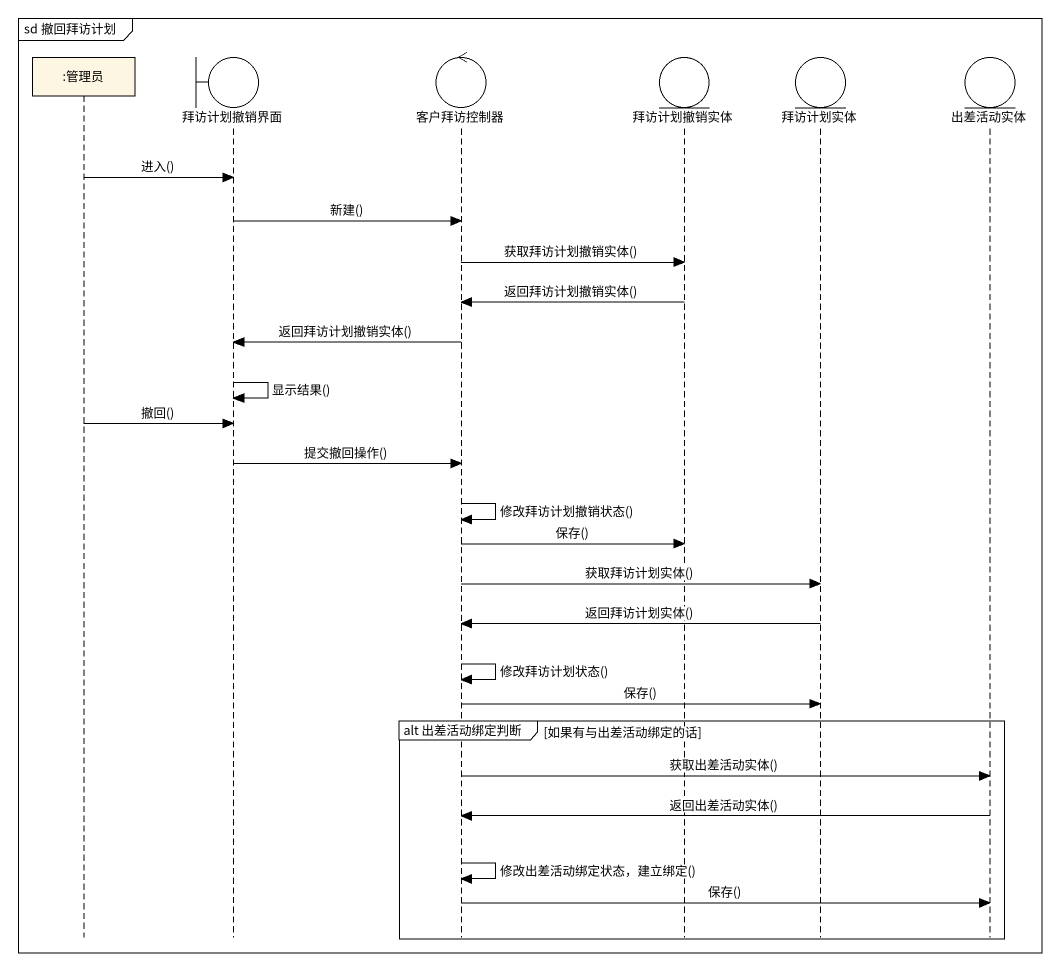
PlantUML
@startuml
mainframe sd 撤回拜访计划
hide footbox
participant ":管理员" as 管理员
boundary 拜访计划撤销界面
control 客户拜访控制器
entity 拜访计划撤销实体
entity 拜访计划实体
entity 出差活动实体

管理员 -> 拜访计划撤销界面 : 进入()
拜访计划撤销界面 -> 客户拜访控制器 : 新建()
客户拜访控制器 -> 拜访计划撤销实体 : 获取拜访计划撤销实体()
拜访计划撤销实体 -> 客户拜访控制器 : 返回拜访计划撤销实体()
客户拜访控制器 -> 拜访计划撤销界面 : 返回拜访计划撤销实体()
拜访计划撤销界面 -> 拜访计划撤销界面 : 显示结果()
管理员 -> 拜访计划撤销界面 : 撤回()
拜访计划撤销界面 -> 客户拜访控制器 : 提交撤回操作()
客户拜访控制器 -> 客户拜访控制器 : 修改拜访计划撤销状态()
客户拜访控制器 -> 拜访计划撤销实体 : 保存()
客户拜访控制器 -> 拜访计划实体 : 获取拜访计划实体()
拜访计划实体 -> 客户拜访控制器 : 返回拜访计划实体()
客户拜访控制器 -> 客户拜访控制器 : 修改拜访计划状态()
客户拜访控制器 -> 拜访计划实体 : 保存()
group alt 出差活动绑定判断 [如果有与出差活动绑定的话]
  客户拜访控制器 -> 出差活动实体 : 获取出差活动实体()
  出差活动实体 -> 客户拜访控制器 : 返回出差活动实体()
  客户拜访控制器 -> 客户拜访控制器 : 修改出差活动绑定状态，建立绑定()
  客户拜访控制器 -> 出差活动实体 : 保存()
end
@enduml
